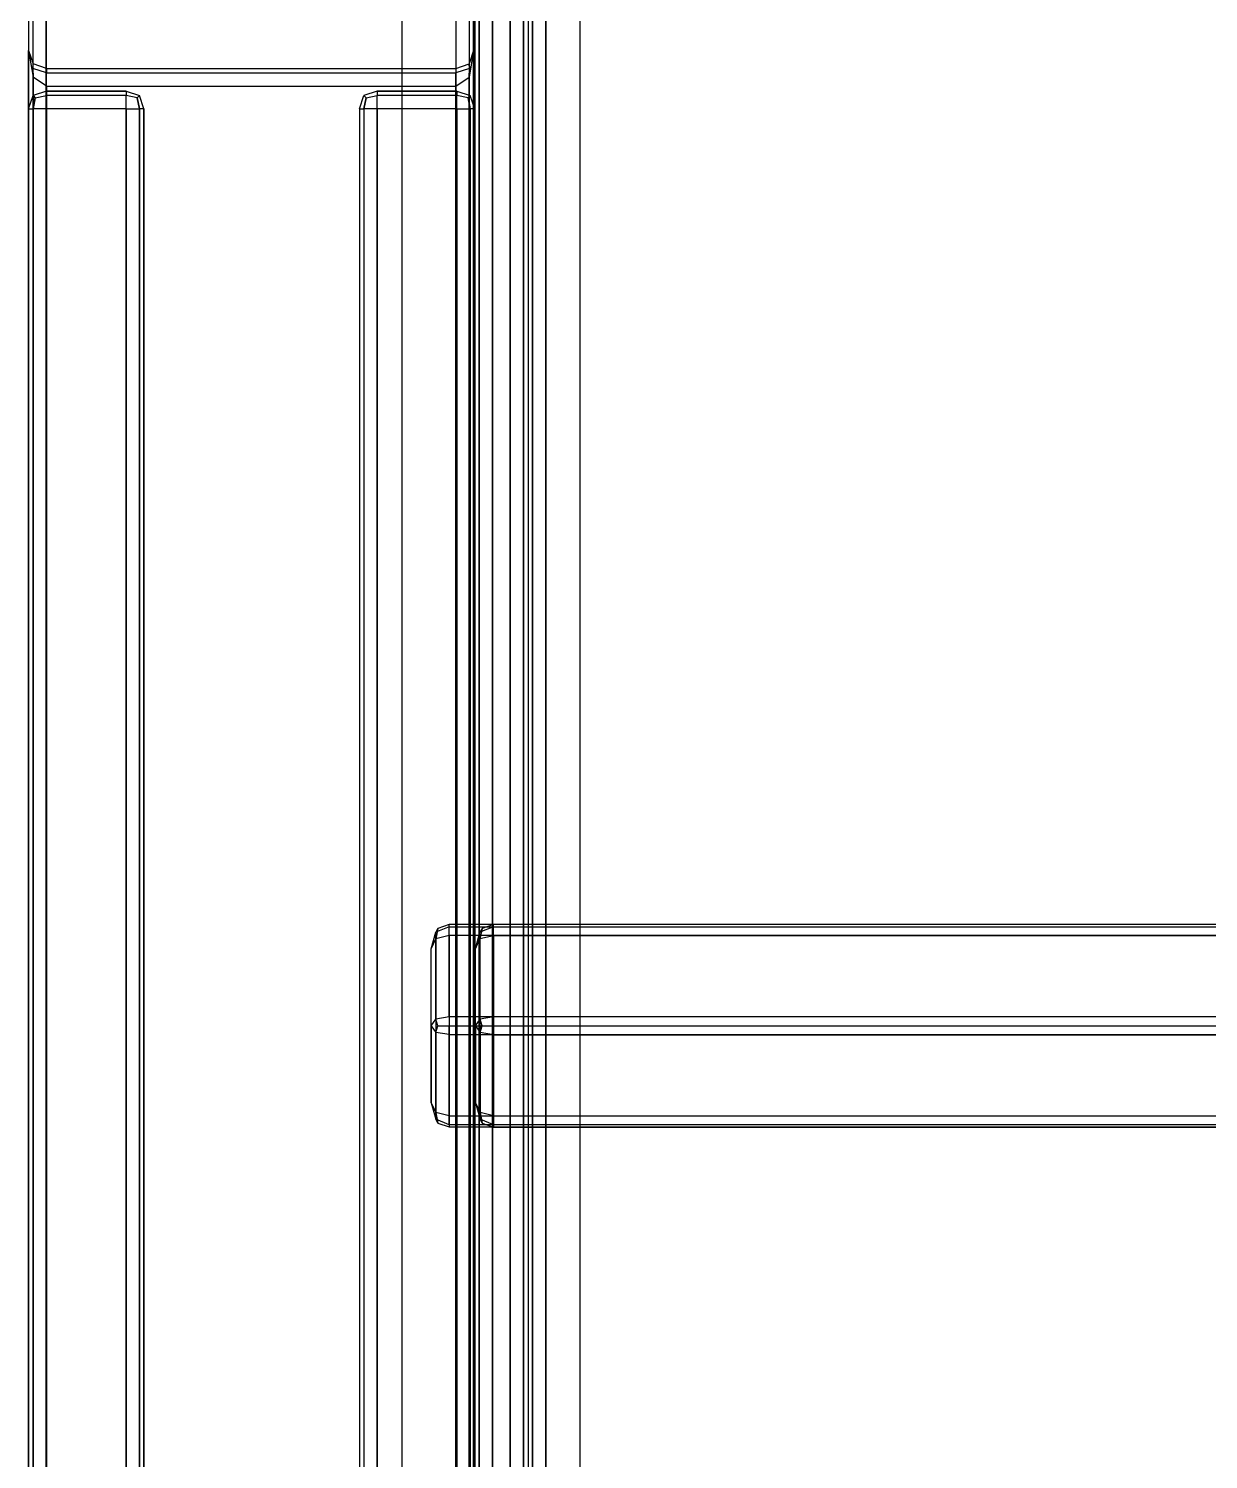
# Model space of a CAD drawing. Extents: x 11992 to 29481, y -6727 to 6811.
# Drawn here: x 14398.6 to 14464.9, y 1097.1 to 1177.5 of the extents above; entities that cross this region are included whole.
import ezdxf

# ---------------------------------------------------------------- set-up
doc = ezdxf.new("R2010")
doc.units = 0
doc.header["$MEASUREMENT"] = 0
doc.linetypes.add('DASHED', pattern=[19.05, 12.7, -6.35])
doc.layers.get('0').update_dxf_attribs({"color": 8, "linetype": 'CONTINUOUS'})
for name, color, linetype in [('DQ-BEAM-DASH', 8, 'DASHED'), ('FF-FINISH【完成面】', 8, 'CONTINUOUS'), ('RC-FIN', 8, 'CONTINUOUS'), ('WALL', 8, 'CONTINUOUS')]:
    doc.layers.add(name, color=color, linetype=linetype)

# ---------------------------------------------------------------- blocks, each defined once
blk = doc.blocks.new('MB-B')
at = {"layer": 'DQ-BEAM-DASH', "ltscale": 0.01}
blk.add_line((-15700, 7400), (-15700, 5200.001), dxfattribs=at)

msp = doc.modelspace()

# ---------------------------------------------------------------- linework, layer by layer
for p, q in [((14399.619, 630.595, -2440.428), (14399.629, 3630.597, -2440.428)), ((14399.588, 1220.597, -40.427), (14399.588, 630.597, -40.427)), ((14399.588, 1220.597, 379.574), (14399.588, 630.597, 379.574)), ((14398.619, 1214.232, -52.17), (14398.62, 630.597, -52.171)), ((14398.619, 1214.232, -52.17), (14398.619, 1176.232, -75.17)), ((14398.619, 1214.231, -1412.613), (14398.619, 1176.232, -1411.613)), ((14398.619, 1214.231, -1388.614), (14398.619, 1176.232, -1389.614)), ((14398.619, 1214.231, -2439.428), (14398.62, 1176.232, -2366.431)), ((14398.619, 1214.231, -2439.428), (14398.619, 630.597, -2439.428)), ((14398.87, 630.597, -51.421), (14398.869, 1214.232, -51.42)), ((14398.869, 630.597, -2440.178), (14398.87, 1214.231, -2440.178)), ((14399.62, 630.597, -51.17), (14399.619, 1214.232, -51.17)), ((14399.619, 630.597, -2440.428), (14399.62, 1214.231, -2440.428)), ((14422.619, 1214.232, -51.17), (14422.62, 630.597, -51.17)), ((14422.619, 1214.231, -2440.428), (14422.619, 630.597, -2440.428)), ((14423.369, 1214.232, -51.42), (14423.37, 630.597, -51.421)), ((14423.369, 1214.231, -2440.178), (14423.369, 630.597, -2440.178)), ((14423.62, 630.597, -52.171), (14423.619, 1214.232, -52.17)), ((14423.619, 1214.232, -52.17), (14423.619, 1176.232, -75.17)), ((14423.619, 630.597, -2439.428), (14423.62, 1214.231, -2439.428)), ((14423.619, 1176.232, -1411.613), (14423.619, 1214.231, -1412.613)), ((14423.619, 1176.232, -1389.614), (14423.619, 1214.231, -1388.614)), ((14423.62, 1214.231, -2439.428), (14423.62, 1176.232, -2366.431)), ((14423.682, 630.595, -2403.316), (14423.683, 1214.229, -2403.316)), ((14423.682, 630.595, -2369.429), (14423.683, 1214.229, -2369.429)), ((14423.682, 630.595, -2405.564), (14423.683, 1214.229, -2405.564)), ((14423.682, 630.595, -2439.678), (14423.682, 1214.228, -2439.678)), ((14423.931, 630.595, -2404.066), (14423.932, 1214.229, -2404.066)), ((14423.932, 1214.229, -2404.814), (14423.931, 630.595, -2404.814)), ((14423.931, 630.595, -2440.428), (14423.932, 1214.228, -2440.428)), ((14423.932, 1214.229, -2368.679), (14423.932, 630.595, -2368.679)), ((14424.682, 630.595, -2368.429), (14424.682, 1214.229, -2368.429)), ((14424.682, 630.595, -2404.564), (14424.682, 1214.229, -2404.564)), ((14424.682, 1214.229, -2404.316), (14424.682, 630.595, -2404.316)), ((14424.682, 1214.228, -2440.678), (14424.682, 630.595, -2440.678)), ((14425.682, 1213.229, -2440.678), (14425.681, 631.595, -2440.678)), ((14425.681, 631.595, -2404.564), (14425.682, 1213.229, -2404.564)), ((14425.682, 1213.229, -2404.316), (14425.681, 631.595, -2404.316)), ((14425.682, 631.595, -2368.429), (14425.682, 1213.229, -2368.429)), ((14426.432, 1211.729, -2404.066), (14426.432, 633.095, -2404.066)), ((14426.432, 633.095, -2404.814), (14426.432, 1211.729, -2404.814)), ((14426.432, 1211.729, -2440.428), (14426.432, 633.095, -2440.428)), ((14426.432, 633.095, -2368.679), (14426.432, 1211.729, -2368.679)), ((14423.694, 1211.229, -52.67), (14423.695, 640.074, -52.67)), ((14423.694, 1211.229, -74.67), (14423.695, 640.074, -74.669)), ((14423.694, 1211.229, -1389.604), (14423.695, 640.073, -1389.604)), ((14423.694, 1211.229, -1411.604), (14423.695, 640.073, -1411.604)), ((14423.943, 1211.229, -51.92), (14423.945, 640.074, -51.92)), ((14423.945, 640.074, -75.419), (14423.943, 1211.229, -75.42)), ((14423.943, 1211.229, -1388.854), (14423.945, 640.073, -1388.854)), ((14423.945, 640.073, -1412.354), (14423.943, 1211.229, -1412.354)), ((14424.695, 640.074, -75.669), (14424.693, 1211.229, -75.67)), ((14424.693, 1211.229, -1388.604), (14424.695, 640.073, -1388.604)), ((14424.695, 640.073, -1412.604), (14424.693, 1211.229, -1412.604)), ((14424.693, 1211.229, -51.67), (14424.695, 640.074, -51.67)), ((14426.682, 1211.229, -2439.678), (14426.681, 633.595, -2439.678)), ((14426.682, 1211.229, -2405.564), (14426.681, 633.595, -2405.564)), ((14426.682, 1211.229, -2403.316), (14426.681, 633.595, -2403.316)), ((14426.682, 1211.23, -2369.931), (14426.684, 633.595, -2369.931)), ((14426.682, 1211.23, -2402.817), (14426.683, 633.595, -2402.817)), ((14426.682, 1211.23, -2406.066), (14426.684, 633.595, -2406.066)), ((14426.682, 1211.23, -2439.179), (14426.683, 633.595, -2439.179)), ((14426.682, 1211.229, -2369.429), (14426.682, 633.595, -2369.429)), ((14426.932, 1211.23, -2405.316), (14426.934, 633.595, -2405.316)), ((14426.933, 633.595, -2439.929), (14426.932, 1211.23, -2439.929)), ((14426.932, 1211.23, -2369.181), (14426.934, 633.595, -2369.181)), ((14426.933, 633.595, -2403.567), (14426.932, 1211.23, -2403.567)), ((14427.682, 1211.23, -2405.066), (14427.684, 633.595, -2405.066)), ((14427.683, 633.595, -2440.179), (14427.682, 1211.23, -2440.179)), ((14427.682, 1211.23, -2368.931), (14427.684, 633.595, -2368.931)), ((14427.683, 633.595, -2403.817), (14427.682, 1211.23, -2403.817)), ((14398.62, 668.596, -1411.614), (14398.619, 1176.232, -1411.613)), ((14398.62, 668.596, -1389.614), (14398.619, 1176.232, -1389.614)), ((14398.619, 1176.232, -1411.613), (14398.869, 1175.482, -1413.113)), ((14398.619, 1176.232, -1411.613), (14398.869, 1174.732, -1412.363)), ((14398.619, 1176.232, -1411.613), (14398.619, 1176.232, -1389.614)), ((14398.619, 1176.232, -1389.614), (14398.869, 1175.482, -1388.114)), ((14398.619, 1176.232, -1389.614), (14398.869, 1174.732, -1388.863)), ((14398.62, 668.597, -75.17), (14398.619, 1176.232, -75.17)), ((14398.62, 1176.232, -2366.431), (14398.619, 1176.232, -1411.613)), ((14398.619, 1176.232, -75.17), (14398.619, 1176.232, -1389.614)), ((14398.619, 1176.232, -75.17), (14398.869, 1174.732, -75.92)), ((14398.619, 1176.232, -75.17), (14398.869, 1175.482, -76.67)), ((14398.62, 668.596, -2366.431), (14398.62, 1176.232, -2366.431)), ((14398.62, 1176.232, -2366.431), (14398.87, 1174.732, -2365.681)), ((14398.62, 1176.232, -2366.431), (14398.87, 1175.482, -2364.931)), ((14423.619, 1176.232, -75.17), (14423.369, 1174.732, -75.92)), ((14423.619, 1176.232, -75.17), (14423.369, 1175.482, -76.67)), ((14423.619, 1176.232, -1411.613), (14423.369, 1175.482, -1413.113)), ((14423.619, 1176.232, -1411.613), (14423.369, 1174.732, -1412.363)), ((14423.619, 1176.232, -1389.614), (14423.369, 1175.482, -1388.114)), ((14423.619, 1176.232, -1389.614), (14423.369, 1174.732, -1388.863)), ((14423.62, 1176.232, -2366.431), (14423.37, 1174.732, -2365.681)), ((14423.62, 1176.232, -2366.431), (14423.37, 1175.482, -2364.931)), ((14423.62, 1176.232, -2366.431), (14423.619, 1176.232, -1411.613)), ((14423.619, 1176.232, -75.17), (14423.62, 668.597, -75.17)), ((14423.619, 1176.232, -75.17), (14423.619, 1176.232, -1389.614)), ((14423.619, 1176.232, -1411.613), (14423.62, 668.596, -1411.614)), ((14423.619, 1176.232, -1411.613), (14423.619, 1176.232, -1389.614)), ((14423.619, 1176.232, -1389.614), (14423.62, 668.596, -1389.614)), ((14423.62, 1176.232, -2366.431), (14423.62, 668.596, -2366.431)), ((14398.851, 1175.232, -1412.613), (14398.869, 1175.482, -1413.113)), ((14398.851, 1175.232, -1388.614), (14398.869, 1175.482, -1388.114)), ((14398.851, 1175.232, -76.17), (14398.869, 1175.482, -76.67)), ((14399.619, 1174.982, -1412.863), (14398.851, 1175.232, -1412.613)), ((14399.619, 1174.982, -76.42), (14398.851, 1175.232, -76.17)), ((14399.619, 1174.982, -1388.364), (14398.851, 1175.232, -1388.614)), ((14398.851, 1175.232, -1412.613), (14398.869, 1174.732, -1412.363)), ((14398.851, 1175.232, -76.17), (14398.869, 1174.732, -75.92)), ((14398.851, 1175.232, -1388.614), (14398.869, 1174.732, -1388.863)), ((14398.852, 1175.232, -2365.431), (14398.87, 1175.482, -2364.931)), ((14399.62, 1174.982, -2365.181), (14398.852, 1175.232, -2365.431)), ((14398.852, 1175.232, -2365.431), (14398.87, 1174.732, -2365.681)), ((14398.869, 1175.482, -1413.113), (14398.87, 1175.482, -2364.931)), ((14398.869, 1175.482, -1388.114), (14398.869, 1175.482, -76.67)), ((14399.619, 1175.232, -1413.613), (14398.869, 1175.482, -1413.113)), ((14399.619, 1175.232, -1387.614), (14398.869, 1175.482, -1388.114)), ((14399.619, 1175.232, -77.17), (14398.869, 1175.482, -76.67)), ((14399.62, 1175.232, -2364.431), (14398.87, 1175.482, -2364.931)), ((14399.619, 1175.232, -1413.613), (14422.619, 1175.232, -1413.613)), ((14399.619, 1175.232, -1413.613), (14399.62, 1175.232, -2364.431)), ((14399.619, 1175.232, -1413.613), (14399.619, 1174.982, -1412.863)), ((14399.619, 1175.232, -1387.614), (14399.619, 1175.232, -77.17)), ((14399.619, 1175.232, -1387.614), (14422.619, 1175.232, -1387.614)), ((14399.619, 1175.232, -1387.614), (14399.619, 1174.982, -1388.364)), ((14399.619, 1175.232, -77.17), (14422.619, 1175.232, -77.17)), ((14399.619, 1175.232, -77.17), (14399.619, 1174.982, -76.42)), ((14399.62, 1175.232, -2364.431), (14422.62, 1175.232, -2364.431)), ((14399.62, 1175.232, -2364.431), (14399.62, 1174.982, -2365.181)), ((14422.619, 1175.232, -77.17), (14423.369, 1175.482, -76.67)), ((14422.619, 1175.232, -1413.613), (14423.369, 1175.482, -1413.113)), ((14422.619, 1175.232, -1387.614), (14423.369, 1175.482, -1388.114)), ((14423.387, 1175.232, -76.17), (14422.619, 1174.982, -76.42)), ((14422.62, 1175.232, -2364.431), (14422.619, 1175.232, -1413.613)), ((14423.387, 1175.232, -1412.613), (14422.619, 1174.982, -1412.863)), ((14422.619, 1175.232, -77.17), (14422.619, 1175.232, -1387.614)), ((14422.619, 1175.232, -77.17), (14422.619, 1174.982, -76.42)), ((14423.387, 1175.232, -1388.614), (14422.619, 1174.982, -1388.364)), ((14422.619, 1175.232, -1413.613), (14422.619, 1174.982, -1412.863)), ((14422.619, 1175.232, -1387.614), (14422.619, 1174.982, -1388.364)), ((14422.62, 1175.232, -2364.431), (14423.37, 1175.482, -2364.931)), ((14423.387, 1175.232, -2365.431), (14422.62, 1174.982, -2365.181)), ((14422.62, 1175.232, -2364.431), (14422.62, 1174.982, -2365.181)), ((14423.387, 1175.232, -76.17), (14423.369, 1175.482, -76.67)), ((14423.37, 1175.482, -2364.931), (14423.369, 1175.482, -1413.113)), ((14423.369, 1175.482, -76.67), (14423.369, 1175.482, -1388.114)), ((14423.369, 1175.482, -1413.113), (14423.387, 1175.232, -1412.613)), ((14423.369, 1175.482, -1388.114), (14423.387, 1175.232, -1388.614)), ((14423.369, 1174.732, -75.92), (14423.387, 1175.232, -76.17)), ((14423.387, 1175.232, -1412.613), (14423.369, 1174.732, -1412.363)), ((14423.387, 1175.232, -1388.614), (14423.369, 1174.732, -1388.863)), ((14423.387, 1175.232, -2365.431), (14423.37, 1175.482, -2364.931)), ((14423.37, 1174.732, -2365.681), (14423.387, 1175.232, -2365.431)), ((14398.87, 670.096, -1412.363), (14398.869, 1174.732, -1412.363)), ((14398.87, 670.096, -1388.863), (14398.869, 1174.732, -1388.863)), ((14399.619, 1174.232, -1412.613), (14398.869, 1174.732, -1412.363)), ((14399.619, 1174.232, -1388.614), (14398.869, 1174.732, -1388.863)), ((14398.869, 1174.732, -75.92), (14398.87, 670.097, -75.92)), ((14399.619, 1174.232, -76.17), (14398.869, 1174.732, -75.92)), ((14398.87, 1174.732, -2365.681), (14398.87, 670.096, -2365.681)), ((14399.62, 1174.232, -2365.431), (14398.87, 1174.732, -2365.681)), ((14399.619, 1174.982, -1412.863), (14422.619, 1174.982, -1412.863)), ((14399.619, 1174.982, -76.42), (14422.619, 1174.982, -76.42)), ((14399.619, 1174.982, -1388.364), (14422.619, 1174.982, -1388.364)), ((14399.619, 1174.232, -1412.613), (14399.619, 1174.982, -1412.863)), ((14399.619, 1174.232, -1388.614), (14399.619, 1174.982, -1388.364)), ((14399.619, 1174.232, -76.17), (14399.619, 1174.982, -76.42)), ((14399.62, 1174.982, -2365.181), (14422.62, 1174.982, -2365.181)), ((14399.62, 1174.232, -2365.431), (14399.62, 1174.982, -2365.181)), ((14422.619, 1174.232, -1412.613), (14422.619, 1174.982, -1412.863)), ((14422.619, 1174.232, -1388.614), (14422.619, 1174.982, -1388.364)), ((14422.619, 1174.232, -76.17), (14422.619, 1174.982, -76.42)), ((14422.619, 1174.232, -1412.613), (14423.369, 1174.732, -1412.363)), ((14422.619, 1174.232, -1388.614), (14423.369, 1174.732, -1388.863)), ((14422.619, 1174.232, -76.17), (14423.369, 1174.732, -75.92)), ((14422.62, 1174.232, -2365.431), (14422.62, 1174.982, -2365.181)), ((14422.62, 1174.232, -2365.431), (14423.37, 1174.732, -2365.681)), ((14423.37, 670.096, -1412.363), (14423.369, 1174.732, -1412.363)), ((14423.37, 670.097, -75.92), (14423.369, 1174.732, -75.92)), ((14423.37, 670.096, -1388.863), (14423.369, 1174.732, -1388.863)), ((14423.37, 670.096, -2365.681), (14423.37, 1174.732, -2365.681)), ((14398.618, 1172.958, -1387.667), (14398.868, 1173.708, -1387.667)), ((14398.618, 1172.958, -2367.431), (14398.868, 1173.708, -2367.431)), ((14398.619, 1172.957, -77.17), (14398.869, 1173.707, -77.17)), ((14398.619, 1172.957, -1413.7), (14398.869, 1173.707, -1413.7)), ((14399.618, 1173.958, -1387.667), (14398.868, 1173.708, -1387.667)), ((14399.618, 1173.958, -2367.431), (14398.868, 1173.708, -2367.431)), ((14398.869, 1173.707, -77.17), (14398.868, 1173.708, -1387.667)), ((14398.869, 1173.707, -1413.7), (14398.868, 1173.708, -2367.431)), ((14398.868, 1173.708, -1387.667), (14398.993, 1173.583, -1388.292)), ((14398.868, 1173.708, -2367.431), (14398.993, 1173.583, -2368.056)), ((14399.619, 1173.957, -1413.7), (14398.869, 1173.707, -1413.7)), ((14399.619, 1173.957, -77.17), (14398.869, 1173.707, -77.17)), ((14398.994, 1173.582, -76.545), (14398.869, 1173.707, -77.17)), ((14398.994, 1173.582, -1413.075), (14398.869, 1173.707, -1413.7)), ((14398.993, 1173.583, -1388.292), (14399.618, 1173.708, -1388.417)), ((14398.993, 1173.583, -2368.056), (14399.618, 1173.708, -2368.181)), ((14398.994, 1173.582, -76.545), (14399.619, 1173.707, -76.42)), ((14398.994, 1173.582, -1413.075), (14399.619, 1173.707, -1412.95)), ((14404.095, 1173.958, -1387.667), (14399.618, 1173.958, -1387.667)), ((14399.619, 1173.957, -1413.7), (14399.618, 1173.958, -2367.431)), ((14399.618, 1173.958, -1387.667), (14399.619, 1173.957, -77.17)), ((14399.618, 1173.958, -1387.667), (14399.618, 1173.708, -1388.417)), ((14404.096, 1173.958, -2367.431), (14399.618, 1173.958, -2367.431)), ((14399.618, 1173.958, -2367.431), (14399.618, 1173.708, -2368.181)), ((14399.618, 1172.958, -1388.667), (14399.618, 1173.708, -1388.417)), ((14399.618, 1172.958, -2368.431), (14399.618, 1173.708, -2368.181)), ((14404.095, 1173.708, -1388.417), (14399.618, 1173.708, -1388.417)), ((14404.096, 1173.708, -2368.181), (14399.618, 1173.708, -2368.181)), ((14399.62, 670.596, -1412.614), (14399.619, 1174.232, -1412.613)), ((14399.62, 670.596, -1388.614), (14399.619, 1174.232, -1388.614)), ((14399.619, 1174.232, -1412.613), (14422.619, 1174.232, -1412.613)), ((14399.619, 1174.232, -1388.614), (14422.619, 1174.232, -1388.614)), ((14399.619, 1174.232, -76.17), (14399.62, 670.597, -76.17)), ((14399.619, 1174.232, -76.17), (14422.619, 1174.232, -76.17)), ((14399.619, 1173.957, -1413.7), (14404.097, 1173.957, -1413.7)), ((14399.619, 1173.957, -1413.7), (14399.619, 1173.707, -1412.95)), ((14399.619, 1173.957, -77.17), (14404.097, 1173.957, -77.17)), ((14399.619, 1173.957, -77.17), (14399.619, 1173.707, -76.42)), ((14404.097, 1173.707, -76.42), (14399.619, 1173.707, -76.42)), ((14404.097, 1173.707, -1412.95), (14399.619, 1173.707, -1412.95)), ((14399.619, 1172.957, -76.17), (14399.619, 1173.707, -76.42)), ((14399.619, 1172.957, -1412.7), (14399.619, 1173.707, -1412.95)), ((14399.62, 1174.232, -2365.431), (14422.62, 1174.232, -2365.431)), ((14399.62, 1174.232, -2365.431), (14399.62, 670.596, -2365.431)), ((14404.095, 1173.958, -1387.667), (14404.097, 1173.957, -77.17)), ((14404.095, 1173.958, -1387.667), (14404.095, 1173.708, -1388.417)), ((14404.095, 1173.958, -1387.667), (14404.846, 1173.708, -1387.667)), ((14404.721, 1173.583, -1388.292), (14404.095, 1173.708, -1388.417)), ((14404.095, 1172.958, -1388.667), (14404.095, 1173.708, -1388.417)), ((14404.097, 1173.957, -1413.7), (14404.096, 1173.958, -2367.431)), ((14404.096, 1173.958, -2367.431), (14404.096, 1173.708, -2368.181)), ((14404.096, 1173.958, -2367.431), (14404.846, 1173.708, -2367.431)), ((14404.721, 1173.583, -2368.056), (14404.096, 1173.708, -2368.181)), ((14404.096, 1172.958, -2368.431), (14404.096, 1173.708, -2368.181)), ((14404.097, 1173.957, -1413.7), (14404.847, 1173.707, -1413.7)), ((14404.097, 1173.957, -1413.7), (14404.097, 1173.707, -1412.95)), ((14404.097, 1173.957, -77.17), (14404.847, 1173.707, -77.17)), ((14404.097, 1173.957, -77.17), (14404.097, 1173.707, -76.42)), ((14404.097, 1172.957, -76.17), (14404.097, 1173.707, -76.42)), ((14404.097, 1172.957, -1412.7), (14404.097, 1173.707, -1412.95)), ((14404.722, 1173.582, -76.545), (14404.097, 1173.707, -76.42)), ((14404.722, 1173.582, -1413.075), (14404.097, 1173.707, -1412.95)), ((14404.721, 1173.583, -1388.292), (14404.846, 1173.708, -1387.667)), ((14404.721, 1173.583, -2368.056), (14404.846, 1173.708, -2367.431)), ((14404.847, 1173.707, -77.17), (14404.722, 1173.582, -76.545)), ((14404.847, 1173.707, -1413.7), (14404.722, 1173.582, -1413.075)), ((14404.846, 1173.708, -1387.667), (14404.847, 1173.707, -77.17)), ((14404.846, 1173.708, -2367.431), (14404.847, 1173.707, -1413.7)), ((14405.096, 1172.958, -1387.667), (14404.846, 1173.708, -1387.667)), ((14405.096, 1172.958, -2367.431), (14404.846, 1173.708, -2367.431)), ((14405.097, 1172.957, -77.17), (14404.847, 1173.707, -77.17)), ((14405.097, 1172.957, -1413.7), (14404.847, 1173.707, -1413.7)), ((14417.206, 1172.958, -1387.667), (14417.456, 1173.708, -1387.667)), ((14417.207, 1172.958, -2367.431), (14417.456, 1173.708, -2367.431)), ((14417.207, 1172.957, -77.17), (14417.457, 1173.707, -77.17)), ((14417.207, 1172.957, -1413.7), (14417.457, 1173.707, -1413.7)), ((14418.206, 1173.958, -1387.667), (14417.456, 1173.708, -1387.667)), ((14418.207, 1173.958, -2367.431), (14417.456, 1173.708, -2367.431)), ((14417.457, 1173.707, -77.17), (14417.456, 1173.708, -1387.667)), ((14417.457, 1173.707, -1413.7), (14417.456, 1173.708, -2367.431)), ((14417.456, 1173.708, -1387.667), (14417.581, 1173.583, -1388.292)), ((14417.456, 1173.708, -2367.431), (14417.581, 1173.583, -2368.056)), ((14418.207, 1173.957, -77.17), (14417.457, 1173.707, -77.17)), ((14418.207, 1173.957, -1413.7), (14417.457, 1173.707, -1413.7)), ((14417.582, 1173.582, -76.545), (14417.457, 1173.707, -77.17)), ((14417.582, 1173.582, -1413.075), (14417.457, 1173.707, -1413.7)), ((14417.581, 1173.583, -1388.292), (14418.206, 1173.708, -1388.417)), ((14417.581, 1173.583, -2368.056), (14418.207, 1173.708, -2368.181)), ((14417.582, 1173.582, -76.545), (14418.207, 1173.707, -76.42)), ((14417.582, 1173.582, -1413.075), (14418.207, 1173.707, -1412.95)), ((14418.207, 1173.957, -77.17), (14418.206, 1173.958, -1387.667)), ((14422.684, 1173.958, -1387.667), (14418.206, 1173.958, -1387.667)), ((14418.206, 1173.958, -1387.667), (14418.206, 1173.708, -1388.417)), ((14422.684, 1173.708, -1388.417), (14418.206, 1173.708, -1388.417)), ((14418.206, 1172.958, -1388.667), (14418.206, 1173.708, -1388.417)), ((14418.207, 1173.957, -1413.7), (14418.207, 1173.958, -2367.431)), ((14422.685, 1173.958, -2367.431), (14418.207, 1173.958, -2367.431)), ((14418.207, 1173.958, -2367.431), (14418.207, 1173.708, -2368.181)), ((14418.207, 1173.957, -77.17), (14422.685, 1173.957, -77.17)), ((14418.207, 1173.957, -77.17), (14418.207, 1173.707, -76.42)), ((14418.207, 1173.957, -1413.7), (14422.685, 1173.957, -1413.7)), ((14418.207, 1173.957, -1413.7), (14418.207, 1173.707, -1412.95)), ((14422.685, 1173.708, -2368.181), (14418.207, 1173.708, -2368.181)), ((14418.207, 1172.958, -2368.431), (14418.207, 1173.708, -2368.181)), ((14422.685, 1173.707, -76.42), (14418.207, 1173.707, -76.42)), ((14422.685, 1173.707, -1412.95), (14418.207, 1173.707, -1412.95)), ((14418.207, 1172.957, -76.17), (14418.207, 1173.707, -76.42)), ((14418.207, 1172.957, -1412.7), (14418.207, 1173.707, -1412.95)), ((14422.62, 670.596, -1412.614), (14422.619, 1174.232, -1412.613)), ((14422.62, 670.596, -1388.614), (14422.619, 1174.232, -1388.614)), ((14422.62, 670.597, -76.17), (14422.619, 1174.232, -76.17)), ((14422.62, 670.596, -2365.431), (14422.62, 1174.232, -2365.431)), ((14422.685, 1173.957, -77.17), (14422.684, 1173.958, -1387.667)), ((14422.684, 1173.958, -1387.667), (14422.684, 1173.708, -1388.417)), ((14422.684, 1173.958, -1387.667), (14423.434, 1173.708, -1387.667)), ((14422.684, 1172.958, -1388.667), (14422.684, 1173.708, -1388.417)), ((14423.309, 1173.583, -1388.292), (14422.684, 1173.708, -1388.417)), ((14422.685, 1173.957, -1413.7), (14422.685, 1173.958, -2367.431)), ((14422.685, 1173.958, -2367.431), (14422.685, 1173.708, -2368.181)), ((14422.685, 1173.958, -2367.431), (14423.434, 1173.708, -2367.431)), ((14422.685, 1173.957, -77.17), (14423.435, 1173.707, -77.17)), ((14422.685, 1173.957, -77.17), (14422.685, 1173.707, -76.42)), ((14422.685, 1173.957, -1413.7), (14423.435, 1173.707, -1413.7)), ((14422.685, 1173.957, -1413.7), (14422.685, 1173.707, -1412.95)), ((14422.685, 1172.958, -2368.431), (14422.685, 1173.708, -2368.181)), ((14423.309, 1173.583, -2368.056), (14422.685, 1173.708, -2368.181)), ((14422.685, 1172.957, -76.17), (14422.685, 1173.707, -76.42)), ((14422.685, 1172.957, -1412.7), (14422.685, 1173.707, -1412.95)), ((14423.31, 1173.582, -76.545), (14422.685, 1173.707, -76.42)), ((14423.31, 1173.582, -1413.075), (14422.685, 1173.707, -1412.95)), ((14423.309, 1173.583, -1388.292), (14423.434, 1173.708, -1387.667)), ((14423.309, 1173.583, -2368.056), (14423.434, 1173.708, -2367.431)), ((14423.435, 1173.707, -77.17), (14423.31, 1173.582, -76.545)), ((14423.435, 1173.707, -1413.7), (14423.31, 1173.582, -1413.075)), ((14423.684, 1172.958, -1387.667), (14423.434, 1173.708, -1387.667)), ((14423.684, 1172.958, -2367.431), (14423.434, 1173.708, -2367.431)), ((14423.434, 1173.708, -1387.667), (14423.435, 1173.707, -77.17)), ((14423.434, 1173.708, -2367.431), (14423.435, 1173.707, -1413.7)), ((14423.685, 1172.957, -77.17), (14423.435, 1173.707, -77.17)), ((14423.685, 1172.957, -1413.7), (14423.435, 1173.707, -1413.7)), ((14398.619, 1172.957, -77.17), (14398.618, 1172.958, -1387.667)), ((14398.619, 1172.957, -1413.7), (14398.618, 1172.958, -2367.431)), ((14398.618, 1172.958, -1387.667), (14398.619, 670.846, -1387.667)), ((14398.618, 1172.958, -1387.667), (14398.868, 1172.958, -1388.417)), ((14398.618, 1172.958, -2367.431), (14398.619, 670.846, -2367.431)), ((14398.618, 1172.958, -2367.431), (14398.868, 1172.958, -2368.181)), ((14398.619, 1172.957, -77.17), (14398.619, 670.847, -77.17)), ((14398.619, 1172.957, -77.17), (14398.869, 1172.957, -76.42)), ((14398.619, 1172.957, -1413.7), (14398.619, 670.846, -1413.7)), ((14398.619, 1172.957, -1413.7), (14398.869, 1172.957, -1412.95)), ((14398.993, 1173.583, -1388.292), (14398.868, 1172.958, -1388.417)), ((14398.993, 1173.583, -2368.056), (14398.868, 1172.958, -2368.181)), ((14399.618, 1172.958, -1388.667), (14398.868, 1172.958, -1388.417)), ((14399.618, 1172.958, -2368.431), (14398.868, 1172.958, -2368.181)), ((14398.868, 1172.958, -1388.417), (14398.868, 670.846, -1388.417)), ((14398.868, 1172.958, -2368.181), (14398.869, 670.846, -2368.181)), ((14398.869, 1172.957, -76.42), (14398.994, 1173.582, -76.545)), ((14398.869, 1172.957, -1412.95), (14398.994, 1173.582, -1413.075)), ((14398.869, 1172.957, -76.42), (14398.869, 670.847, -76.42)), ((14398.869, 1172.957, -1412.95), (14398.869, 670.846, -1412.95)), ((14399.619, 1172.957, -76.17), (14398.869, 1172.957, -76.42)), ((14399.619, 1172.957, -1412.7), (14398.869, 1172.957, -1412.95)), ((14399.618, 670.846, -1388.667), (14399.618, 1172.958, -1388.667)), ((14399.619, 670.846, -2368.431), (14399.618, 1172.958, -2368.431)), ((14404.095, 1172.958, -1388.667), (14399.618, 1172.958, -1388.667)), ((14404.096, 1172.958, -2368.431), (14399.618, 1172.958, -2368.431)), ((14404.097, 1172.957, -76.17), (14399.619, 1172.957, -76.17)), ((14404.097, 1172.957, -1412.7), (14399.619, 1172.957, -1412.7)), ((14399.619, 1172.957, -76.17), (14399.619, 670.847, -76.17)), ((14399.619, 1172.957, -1412.7), (14399.619, 670.846, -1412.7)), ((14404.095, 1172.958, -1388.667), (14404.096, 670.846, -1388.667)), ((14404.095, 1172.958, -1388.667), (14404.846, 1172.958, -1388.417)), ((14404.096, 1172.958, -2368.431), (14404.096, 670.846, -2368.431)), ((14404.096, 1172.958, -2368.431), (14404.846, 1172.958, -2368.181)), ((14404.097, 670.846, -76.17), (14404.097, 1172.957, -76.17)), ((14404.097, 670.846, -1412.7), (14404.097, 1172.957, -1412.7)), ((14404.097, 1172.957, -76.17), (14404.847, 1172.957, -76.42)), ((14404.097, 1172.957, -1412.7), (14404.847, 1172.957, -1412.95)), ((14404.846, 1172.958, -1388.417), (14404.721, 1173.583, -1388.292)), ((14404.846, 1172.958, -2368.181), (14404.721, 1173.583, -2368.056)), ((14404.722, 1173.582, -76.545), (14404.847, 1172.957, -76.42)), ((14404.722, 1173.582, -1413.075), (14404.847, 1172.957, -1412.95)), ((14404.846, 670.846, -1388.417), (14404.846, 1172.958, -1388.417)), ((14404.847, 670.846, -2368.181), (14404.846, 1172.958, -2368.181)), ((14405.096, 1172.958, -1387.667), (14404.846, 1172.958, -1388.417)), ((14405.096, 1172.958, -2367.431), (14404.846, 1172.958, -2368.181)), ((14405.097, 1172.957, -77.17), (14404.847, 1172.957, -76.42)), ((14405.097, 1172.957, -1413.7), (14404.847, 1172.957, -1412.95)), ((14404.847, 1172.957, -76.42), (14404.847, 670.846, -76.42)), ((14404.847, 1172.957, -1412.95), (14404.847, 670.846, -1412.95)), ((14405.096, 670.846, -1387.667), (14405.096, 1172.958, -1387.667)), ((14405.096, 670.846, -2367.431), (14405.096, 1172.958, -2367.431)), ((14405.096, 1172.958, -1387.667), (14405.097, 1172.957, -77.17)), ((14405.096, 1172.958, -2367.431), (14405.097, 1172.957, -1413.7)), ((14405.097, 1172.957, -77.17), (14405.097, 670.846, -77.17)), ((14405.097, 1172.957, -1413.7), (14405.097, 670.846, -1413.7)), ((14417.207, 1172.957, -77.17), (14417.206, 1172.958, -1387.667)), ((14417.206, 1172.958, -1387.667), (14417.207, 670.846, -1387.667)), ((14417.206, 1172.958, -1387.667), (14417.456, 1172.958, -1388.417)), ((14417.207, 1172.957, -1413.7), (14417.207, 1172.958, -2367.431)), ((14417.207, 1172.958, -2367.431), (14417.207, 670.846, -2367.431)), ((14417.207, 1172.958, -2367.431), (14417.456, 1172.958, -2368.181)), ((14417.207, 1172.957, -77.17), (14417.208, 670.847, -77.17)), ((14417.207, 1172.957, -77.17), (14417.457, 1172.957, -76.42)), ((14417.207, 1172.957, -1413.7), (14417.208, 670.846, -1413.7)), ((14417.207, 1172.957, -1413.7), (14417.457, 1172.957, -1412.95)), ((14417.581, 1173.583, -1388.292), (14417.456, 1172.958, -1388.417)), ((14417.581, 1173.583, -2368.056), (14417.456, 1172.958, -2368.181)), ((14417.456, 1172.958, -1388.417), (14417.456, 670.846, -1388.417)), ((14417.456, 1172.958, -2368.181), (14417.457, 670.846, -2368.181)), ((14418.206, 1172.958, -1388.667), (14417.456, 1172.958, -1388.417)), ((14418.207, 1172.958, -2368.431), (14417.456, 1172.958, -2368.181)), ((14417.457, 1172.957, -76.42), (14417.582, 1173.582, -76.545)), ((14417.457, 1172.957, -1412.95), (14417.582, 1173.582, -1413.075)), ((14417.457, 1172.957, -76.42), (14417.457, 670.847, -76.42)), ((14417.457, 1172.957, -1412.95), (14417.457, 670.846, -1412.95)), ((14418.207, 1172.957, -76.17), (14417.457, 1172.957, -76.42)), ((14418.207, 1172.957, -1412.7), (14417.457, 1172.957, -1412.95)), ((14422.684, 1172.958, -1388.667), (14418.206, 1172.958, -1388.667)), ((14418.207, 670.846, -1388.667), (14418.206, 1172.958, -1388.667)), ((14422.685, 1172.958, -2368.431), (14418.207, 1172.958, -2368.431)), ((14418.207, 670.846, -2368.431), (14418.207, 1172.958, -2368.431)), ((14422.685, 1172.957, -76.17), (14418.207, 1172.957, -76.17)), ((14422.685, 1172.957, -1412.7), (14418.207, 1172.957, -1412.7)), ((14418.207, 1172.957, -76.17), (14418.207, 670.847, -76.17)), ((14418.207, 1172.957, -1412.7), (14418.207, 670.846, -1412.7)), ((14422.684, 1172.958, -1388.667), (14422.684, 670.846, -1388.667)), ((14422.684, 1172.958, -1388.667), (14423.434, 1172.958, -1388.417)), ((14422.685, 1172.958, -2368.431), (14422.685, 670.846, -2368.431)), ((14422.685, 1172.958, -2368.431), (14423.434, 1172.958, -2368.181)), ((14422.685, 670.846, -76.17), (14422.685, 1172.957, -76.17)), ((14422.685, 670.846, -1412.7), (14422.685, 1172.957, -1412.7)), ((14422.685, 1172.957, -76.17), (14423.435, 1172.957, -76.42)), ((14422.685, 1172.957, -1412.7), (14423.435, 1172.957, -1412.95)), ((14423.434, 1172.958, -1388.417), (14423.309, 1173.583, -1388.292)), ((14423.434, 1172.958, -2368.181), (14423.309, 1173.583, -2368.056)), ((14423.31, 1173.582, -76.545), (14423.435, 1172.957, -76.42)), ((14423.31, 1173.582, -1413.075), (14423.435, 1172.957, -1412.95)), ((14423.684, 1172.958, -1387.667), (14423.434, 1172.958, -1388.417)), ((14423.684, 1172.958, -2367.431), (14423.434, 1172.958, -2368.181)), ((14423.434, 670.846, -1388.417), (14423.434, 1172.958, -1388.417)), ((14423.435, 670.846, -2368.181), (14423.434, 1172.958, -2368.181)), ((14423.435, 1172.957, -76.42), (14423.435, 670.846, -76.42)), ((14423.435, 1172.957, -1412.95), (14423.435, 670.846, -1412.95)), ((14423.685, 1172.957, -77.17), (14423.435, 1172.957, -76.42)), ((14423.685, 1172.957, -1413.7), (14423.435, 1172.957, -1412.95)), ((14423.684, 670.846, -1387.667), (14423.684, 1172.958, -1387.667)), ((14423.684, 670.846, -2367.431), (14423.684, 1172.958, -2367.431)), ((14423.684, 1172.958, -1387.667), (14423.685, 1172.957, -77.17)), ((14423.684, 1172.958, -2367.431), (14423.685, 1172.957, -1413.7)), ((14423.685, 1172.957, -77.17), (14423.685, 670.846, -77.17)), ((14423.685, 1172.957, -1413.7), (14423.685, 670.846, -1413.7)), ((14422.243, 1127.007, -77.036), (14421.493, 1126.699, -77.07)), ((14422.243, 1127.132, -76.387), (14421.613, 1126.909, -76.516)), ((15683.133, 1127.133, -76.387), (14422.243, 1127.132, -76.387)), ((14422.243, 1126.507, -76.171), (14422.243, 1127.132, -76.387)), ((14422.243, 1127.007, -77.036), (14422.243, 1127.132, -76.387)), ((14422.243, 1127.007, -77.036), (15683.133, 1127.008, -77.036)), ((14422.245, 1121.945, -85.804), (14422.243, 1127.007, -77.036)), ((14424.732, 1127.006, -1413.76), (14423.982, 1126.698, -1413.793)), ((14424.732, 1127.131, -1413.11), (14424.101, 1126.908, -1413.239)), ((15685.62, 1127.133, -1413.11), (14424.732, 1127.131, -1413.11)), ((14424.732, 1126.506, -1412.894), (14424.732, 1127.131, -1413.11)), ((14424.732, 1127.006, -1413.76), (14424.732, 1127.131, -1413.11)), ((14424.732, 1127.006, -1413.76), (15685.62, 1127.008, -1413.76)), ((14424.733, 1121.944, -1422.528), (14424.732, 1127.006, -1413.76)), ((14421.243, 1125.775, -77.17), (14421.493, 1126.699, -77.07)), ((14421.243, 1125.775, -77.17), (14421.493, 1126.324, -76.42)), ((14421.613, 1126.909, -76.516), (14421.493, 1126.324, -76.42)), ((14421.613, 1126.909, -76.516), (14421.493, 1126.699, -77.07)), ((14421.495, 1121.819, -85.52), (14421.493, 1126.699, -77.07)), ((14422.243, 1126.507, -76.171), (14421.493, 1126.324, -76.42)), ((14421.493, 1126.324, -76.42), (14421.495, 1116.565, -76.42)), ((15683.133, 1126.508, -76.171), (14422.243, 1126.507, -76.171)), ((14422.243, 1126.507, -76.171), (14422.245, 1116.383, -76.171)), ((14423.732, 1125.774, -1413.894), (14423.982, 1126.698, -1413.793)), ((14423.732, 1125.774, -1413.894), (14423.982, 1126.323, -1413.144)), ((14424.101, 1126.908, -1413.239), (14423.982, 1126.323, -1413.144)), ((14424.101, 1126.908, -1413.239), (14423.982, 1126.698, -1413.793)), ((14423.983, 1121.819, -1422.244), (14423.982, 1126.698, -1413.793)), ((14424.732, 1126.506, -1412.894), (14423.982, 1126.323, -1413.144)), ((14423.982, 1126.323, -1413.144), (14423.983, 1116.565, -1413.144)), ((15685.62, 1126.508, -1412.894), (14424.732, 1126.506, -1412.894)), ((14424.732, 1126.506, -1412.894), (14424.733, 1116.382, -1412.894)), ((14421.245, 1117.115, -77.17), (14421.243, 1125.775, -77.17)), ((14421.245, 1121.445, -84.67), (14421.243, 1125.775, -77.17)), ((14423.734, 1121.444, -1421.394), (14423.732, 1125.774, -1413.894)), ((14423.734, 1117.114, -1413.894), (14423.732, 1125.774, -1413.894)), ((14421.245, 1121.445, -84.67), (14421.495, 1121.819, -85.52)), ((14421.245, 1121.445, -84.67), (14421.245, 1117.115, -77.17)), ((14421.245, 1121.445, -84.67), (14421.495, 1121.07, -85.52)), ((14422.245, 1121.945, -85.804), (14421.495, 1121.819, -85.52)), ((14421.614, 1121.445, -85.979), (14421.495, 1121.819, -85.52)), ((14421.495, 1121.07, -85.52), (14421.614, 1121.445, -85.979)), ((14421.614, 1121.445, -85.979), (14422.245, 1121.445, -86.237)), ((15683.134, 1121.946, -85.804), (14422.245, 1121.945, -85.804)), ((14422.245, 1121.945, -85.804), (14422.245, 1121.445, -86.237)), ((14422.245, 1121.445, -86.237), (15683.134, 1121.446, -86.237)), ((14422.245, 1120.945, -85.804), (14422.245, 1121.445, -86.237)), ((14423.734, 1121.444, -1421.394), (14423.983, 1121.819, -1422.244)), ((14423.734, 1121.444, -1421.394), (14423.734, 1117.114, -1413.894)), ((14423.734, 1121.444, -1421.394), (14423.983, 1121.069, -1422.244)), ((14424.733, 1121.944, -1422.528), (14423.983, 1121.819, -1422.244)), ((14424.103, 1121.444, -1422.703), (14423.983, 1121.819, -1422.244)), ((14423.983, 1121.069, -1422.244), (14424.103, 1121.444, -1422.703)), ((14424.103, 1121.444, -1422.703), (14424.733, 1121.444, -1422.961)), ((15685.623, 1121.946, -1422.528), (14424.733, 1121.944, -1422.528)), ((14424.733, 1121.944, -1422.528), (14424.733, 1121.444, -1422.961)), ((14424.733, 1121.444, -1422.961), (15685.623, 1121.446, -1422.961)), ((14424.733, 1120.944, -1422.528), (14424.733, 1121.444, -1422.961)), ((14422.245, 1120.945, -85.804), (14421.495, 1121.07, -85.52)), ((14421.495, 1116.19, -77.07), (14421.495, 1121.07, -85.52)), ((14422.245, 1120.945, -85.804), (15683.134, 1120.946, -85.804)), ((14422.245, 1115.883, -77.036), (14422.245, 1120.945, -85.804)), ((14424.733, 1120.944, -1422.528), (14423.983, 1121.069, -1422.244)), ((14423.983, 1116.19, -1413.793), (14423.983, 1121.069, -1422.244)), ((14424.733, 1120.944, -1422.528), (15685.623, 1120.946, -1422.528)), ((14424.733, 1115.882, -1413.76), (14424.733, 1120.944, -1422.528)), ((14421.245, 1117.115, -77.17), (14421.495, 1116.565, -76.42)), ((14421.245, 1117.115, -77.17), (14421.495, 1116.19, -77.07)), ((14422.245, 1116.383, -76.171), (14421.495, 1116.565, -76.42)), ((14421.495, 1116.565, -76.42), (14421.614, 1115.981, -76.516)), ((14423.734, 1117.114, -1413.894), (14423.983, 1116.565, -1413.144)), ((14423.734, 1117.114, -1413.894), (14423.983, 1116.19, -1413.793)), ((14423.983, 1116.565, -1413.144), (14424.103, 1115.98, -1413.239)), ((14424.733, 1116.382, -1412.894), (14423.983, 1116.565, -1413.144)), ((14422.245, 1115.883, -77.036), (14421.495, 1116.19, -77.07)), ((14421.614, 1115.981, -76.516), (14421.495, 1116.19, -77.07)), ((14421.614, 1115.981, -76.516), (14422.245, 1115.758, -76.387)), ((14422.245, 1116.383, -76.171), (15683.134, 1116.384, -76.171)), ((14422.245, 1116.383, -76.171), (14422.245, 1115.758, -76.387)), ((15683.134, 1115.884, -77.036), (14422.245, 1115.883, -77.036)), ((14422.245, 1115.883, -77.036), (14422.245, 1115.758, -76.387)), ((14422.245, 1115.758, -76.387), (15683.134, 1115.759, -76.387)), ((14424.733, 1115.882, -1413.76), (14423.983, 1116.19, -1413.793)), ((14424.103, 1115.98, -1413.239), (14423.983, 1116.19, -1413.793)), ((14424.103, 1115.98, -1413.239), (14424.733, 1115.757, -1413.11)), ((14424.733, 1116.382, -1412.894), (15685.623, 1116.383, -1412.894)), ((14424.733, 1116.382, -1412.894), (14424.733, 1115.757, -1413.11)), ((15685.623, 1115.883, -1413.76), (14424.733, 1115.882, -1413.76)), ((14424.733, 1115.882, -1413.76), (14424.733, 1115.757, -1413.11)), ((14424.733, 1115.757, -1413.11), (15685.623, 1115.758, -1413.11))]:
    msp.add_line(p, q)
at = {"layer": 'FF-FINISH【完成面】', "elevation": 0}
msp.add_lwpolyline([(16119.609, 650.547), (14419.609, 650.547), (14419.609, 4210.547), (17179.609, 4210.547), (17179.609, 1589.384)], dxfattribs=at)
at = {"layer": 'RC-FIN', "linetype": 'ByBlock', "elevation": 0}
msp.add_lwpolyline([(14459.609, 1250.547), (17179.609, 1250.547), (17179.609, 550.547), (16119.609, 550.547), (16119.609, 650.547), (14419.609, 650.547), (14419.609, 1250.547), (14459.609, 1250.547)], dxfattribs=at)
msp.add_lwpolyline([(14459.609, 1240.547), (17169.609, 1240.547), (17169.609, 560.547), (16129.609, 560.547), (16129.609, 660.547), (14429.609, 660.547), (14429.609, 1240.547)], close=True, dxfattribs=at)
at = {"layer": 'WALL'}
msp.add_line((14399.609, 630.547), (14399.609, 3730.547), dxfattribs=at)

# ---------------------------------------------------------------- block references
msp.add_blockref('MB-B', (30099.609, -4369.453))

doc.saveas('drawing.dxf')
